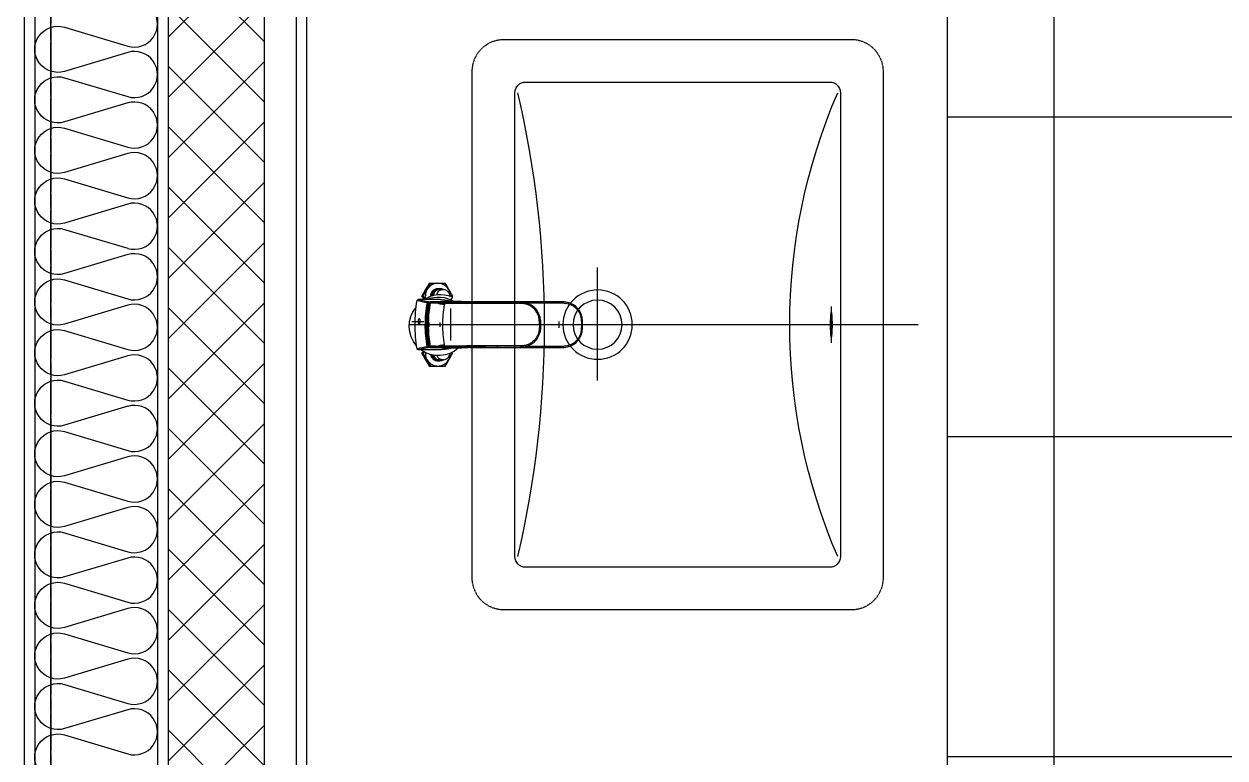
# Model space of a CAD drawing. Header units: millimetres. Extents: x 18456 to 179493, y -203649 to 469211.
# Drawn here: x 124104 to 125230, y 201149 to 201837 of the extents above; entities that cross this region are included whole.
import ezdxf

# ---------------------------------------------------------------- set-up
doc = ezdxf.new("R2010")
doc.units = ezdxf.units.MM
for name, pattern in [('X-평면도(기본형)$0$CEN', [52.5, 50, -1, 0.5, -1]), ('X-평면도(기본형)$0$HID2', [7.5, 6, -1.5]), ('X-평면도(기본형)$0$HIDDENX2', [0.75, 0.5, -0.25])]:
    doc.linetypes.add(name, pattern=pattern)
for name, color, linetype, true_color in [('X-평면도(기본형)$0$40HAT', 9, 'Continuous', 0x808080), ('X-평면도(기본형)$0$CEN', 1, 'X-평면도(기본형)$0$CEN', 0xff0000), ('X-평면도(기본형)$0$FIN', 9, 'Continuous', 0x808080), ('X-평면도(기본형)$0$FUR', 6, 'Continuous', 0xff00ff), ('X-평면도(기본형)$0$INS', 9, 'Continuous', 0x808080), ('X-평면도(기본형)$0$INSUL', 9, 'Continuous', 0x808080), ('X-평면도(기본형)$0$TIL', 5, 'Continuous', 0x0000ff), ('X-평면도(기본형)$0$UIS', 7, 'X-평면도(기본형)$0$HID2', 0x000000), ('X-평면도(기본형)$0$W1', 2, 'Continuous', 0xffff00), ('X-평면도(기본형)$0$W2', 3, 'Continuous', 0x00ff00)]:
    doc.layers.add(name, color=color, linetype=linetype, true_color=true_color)

# ---------------------------------------------------------------- blocks, each defined once
blk = doc.blocks.new('U139 (X-평면도(기본형)$0$ins-l)')
at = {"layer": 'X-평면도(기본형)$0$INSUL', "color": 8, "true_color": 0x808080}
for p, q in [((5148.1, 24.24), (5132.64, 75.76)), ((5168.71, 75.76), (5153.25, 24.24)), ((5189.32, 24.24), (5173.86, 75.76)), ((5209.93, 75.76), (5194.47, 24.24)), ((5230.54, 24.24), (5215.08, 75.76)), ((5251.15, 75.76), (5235.69, 24.24)), ((5271.76, 24.24), (5256.3, 75.76)), ((5292.37, 75.76), (5276.91, 24.24)), ((5312.98, 24.24), (5297.52, 75.76)), ((5333.59, 75.76), (5318.13, 24.24)), ((5354.2, 24.24), (5338.74, 75.76)), ((5374.81, 75.76), (5359.35, 24.24)), ((5395.42, 24.24), (5379.96, 75.76)), ((5416.03, 75.76), (5400.57, 24.24)), ((5436.64, 24.24), (5421.18, 75.76)), ((5457.25, 75.76), (5441.79, 24.24)), ((5477.86, 24.24), (5462.4, 75.76)), ((5498.47, 75.76), (5483.01, 24.24)), ((5519.08, 24.24), (5503.62, 75.76)), ((5539.69, 75.76), (5524.23, 24.24)), ((5560.3, 24.24), (5544.84, 75.76)), ((5580.91, 75.76), (5565.45, 24.24)), ((5601.52, 24.24), (5586.06, 75.76)), ((5622.13, 75.76), (5606.67, 24.24)), ((5642.73, 24.24), (5627.28, 75.76)), ((5663.34, 75.76), (5647.89, 24.24)), ((5683.95, 24.24), (5668.5, 75.76)), ((5704.56, 75.76), (5689.11, 24.24)), ((5725.17, 24.24), (5709.72, 75.76))]:
    blk.add_line(p, q, dxfattribs=at)
at = {"layer": 'X-평면도(기본형)$0$INSUL', "color": 8, "true_color": 0x808080, "extrusion": (0, 0, -1)}
for centre in [(-5150.68, 81.17), (-5191.89, 81.17), (-5233.11, 81.17), (-5274.33, 81.17), (-5315.55, 81.17), (-5356.77, 81.17), (-5397.99, 81.17), (-5439.21, 81.17), (-5480.43, 81.17), (-5521.65, 81.17), (-5562.87, 81.17), (-5604.09, 81.17), (-5645.31, 81.17), (-5686.53, 81.17), (-5727.75, 81.17)]:
    blk.add_arc(centre, 18.83, 343.30076, 196.69924, dxfattribs=at)
at = {"layer": 'X-평면도(기본형)$0$INSUL', "color": 8, "true_color": 0x808080}
for centre in [(5130.07, 18.83), (5171.29, 18.83), (5212.5, 18.83), (5253.72, 18.83), (5294.94, 18.83), (5336.16, 18.83), (5377.38, 18.83), (5418.6, 18.83), (5459.82, 18.83), (5501.04, 18.83), (5542.26, 18.83), (5583.48, 18.83), (5624.7, 18.83), (5665.92, 18.83), (5707.14, 18.83)]:
    blk.add_arc(centre, 18.83, 163.30076, 16.69924, dxfattribs=at)
blk = doc.blocks.new('X-평면도(기본형)$0$A$C7D8E4760')
at = {"layer": 'X-평면도(기본형)$0$FUR', "color": 8, "linetype": 'X-평면도(기본형)$0$HIDDENX2', "true_color": 0x808080}
for p, q in [((355, 267.5), (30, 267.5)), ((0, 237.5), (0, -237.5)), ((385, -237.5), (385, 237.5)), ((30, -267.5), (355, -267.5))]:
    blk.add_line(p, q, dxfattribs=at)
at = {"layer": 'X-평면도(기본형)$0$FUR'}
for p, q in [((335, 227.5), (50, 227.5)), ((40, 217.5), (40, -217.5)), ((345, -217.5), (345, 217.5)), ((50, -227.5), (335, -227.5))]:
    blk.add_line(p, q, dxfattribs=at)
at = {"layer": 'X-평면도(기본형)$0$FUR', "color": 1, "true_color": 0xff0000}
for p, q in [((267.5, -52.3), (267.5, 53.5)), ((405.2, 15), (405.2, -15)), ((416.6, 0), (-33, 0)), ((443.5, 0), (276.6, 0)), ((303.5, -3), (303.5, 3)), ((415, -2), (415, 2)), ((441.5, 3), (430.3, 3))]:
    blk.add_line(p, q, dxfattribs=at)
at = {"layer": 'X-평면도(기본형)$0$FUR', "color": 8, "true_color": 0x808080}
for p, q in [((425.2, 39), (410.4, 39)), ((417, 34), (416.9, 34)), ((404, 24.8), (405.3, 23.4)), ((407.7, 22.4), (408.1, 22.5)), ((408.1, 22.5), (408.8, 22.7)), ((415.4, 33), (412.3, 33)), ((415, 23.5), (435.7, 23.5)), ((419.3, 32.9), (419.5, 32.9)), ((420.1, 32.4), (419.5, 32.9)), ((422.5, 29.9), (420.8, 31.7)), ((422, 29.9), (422.5, 29.9)), ((422.3, 29.1), (422.9, 29.1)), ((422.9, 27), (422.9, 29.1)), ((435.7, 23.5), (426.1, 21.5)), ((432.1, 27), (431.1, 27)), ((48.5, 16.9), (48.5, -16.9)), ((314, 21.5), (314, 20.5)), ((335.2, 20.5), (314, 20.5)), ((339, 20.9), (361.2, 21)), ((339, 19.9), (361.3, 19.9)), ((361.3, 19.9), (390.3, 19.9)), ((381.5, 21.5), (381.5, 20.9)), ((387.1, 21.5), (388.7, 21.5)), ((389.4, 21.5), (389.4, 20.9)), ((426.1, 21.5), (389.4, 21.5)), ((410.6, 21), (390.2, 20.9)), ((410.6, 20), (390.3, 19.9)), ((405.1, 21.4), (403.8, 21.2)), ((404.7, 21.8), (404.9, 21.8)), ((404.9, 21.8), (405.3, 21.9)), ((405, 21.8), (405.2, 21.8)), ((405.1, 21.4), (405.1, 21.4)), ((405.1, 21.4), (405.1, 21.4)), ((405.3, 21.9), (405.6, 22)), ((405.6, 22), (405.9, 22)), ((405.9, 22), (406.2, 22.1)), ((406.2, 22.1), (406.6, 22.2)), ((406.6, 22.2), (406.9, 22.3)), ((406.8, 21.4), (406.8, 21.4)), ((406.9, 22.3), (407.3, 22.4)), ((407.3, 22.4), (407.7, 22.4)), ((410.5, 21), (410.6, 21)), ((410.6, 20), (410.9, 18.6)), ((410.6, 20), (411.1, 20)), ((425.5, 20.5), (425.5, 20.4)), ((426.1, 20.5), (425.5, 20.5)), ((426.1, 20.5), (426.1, 21.5)), ((427.1, 20.7), (426.1, 20.5)), ((281.6, 0), (282.6, 0)), ((320.8, 0), (321.9, 0)), ((321.3, 6.2), (321.7, 7.8)), ((321.7, 7.8), (321.7, 7.8)), ((321.7, -7.8), (321.7, -7.8)), ((321.8, -8.3), (321.7, -7.8)), ((314, -21.5), (314, -20.5)), ((314, -20.5), (335.2, -20.5)), ((339, -19.9), (361.3, -19.9)), ((361.2, -21), (339, -20.9)), ((361.3, -19.9), (390.3, -19.9)), ((381.5, -21.5), (381.5, -20.9)), ((387, -21.5), (388.7, -21.5)), ((390.8, -21.5), (388.7, -21.5)), ((389.4, -21.5), (389.4, -20.9)), ((389.4, -21.5), (426.1, -21.5)), ((410.5, -21), (390.2, -20.9)), ((410.6, -20), (390.3, -19.9)), ((401.8, -21.1), (401.7, -21.1)), ((401.9, -21.1), (401.8, -21.1)), ((401.9, -21.1), (401.9, -21.1)), ((401.9, -21.1), (401.9, -21.1)), ((405.1, -21.4), (403.8, -21.2)), ((405.1, -21.4), (405.1, -21.4)), ((405.4, -21.9), (405.1, -21.9)), ((405.7, -22), (405.4, -21.9)), ((406.1, -22.1), (405.7, -22)), ((406.4, -22.1), (406.1, -22.1)), ((424.5, -21.3), (406.4, -21.4)), ((406.8, -22.2), (406.4, -22.1)), ((424.5, -21.3), (406.8, -21.4)), ((406.8, -21.4), (406.8, -21.4)), ((407.1, -22.3), (406.8, -22.2)), ((407.5, -22.4), (407.1, -22.3)), ((407.9, -22.5), (407.5, -22.4)), ((408.3, -22.6), (407.9, -22.5)), ((410.6, -21), (410.5, -21)), ((410.6, -21), (410.5, -21)), ((410.6, -20), (410.9, -18.6)), ((410.6, -20), (411.1, -20)), ((425.5, -20.5), (425.5, -20.4)), ((425.5, -20.5), (426.1, -20.5)), ((426.1, -21.5), (426.1, -20.5)), ((426.1, -20.5), (427.1, -20.7)), ((426.1, -21.5), (435.7, -23.5)), ((409, -22.7), (408.3, -22.6)), ((409.7, -22.9), (409, -22.7)), ((415.5, -33), (412.4, -33)), ((415, -23.5), (435.7, -23.5)), ((419.3, -32.9), (419.5, -32.9)), ((419.5, -32.9), (420.1, -32.4)), ((420.8, -31.7), (422.5, -29.9)), ((422, -29.9), (422.5, -29.9)), ((422.3, -29.1), (422.9, -29.1)), ((422.9, -29.1), (422.9, -28.3)), ((432.1, -27), (431.1, -27)), ((425.2, -39), (410.4, -39)), ((417, -34), (416.9, -34))]:
    blk.add_line(p, q, dxfattribs=at)
for points in [[(408.8, 22.7), (409.5, 22.8), (409.7, 22.9)], [(281.6, 0), (281.7, 3.4), (282.1, 6.8), (282.9, 9.9), (284.3, 12.5), (285.9, 14.8), (287.9, 16.9), (290.1, 18.6), (292.7, 19.9), (295.7, 20.8), (298.9, 21.3), (302.3, 21.4), (306, 21.4), (310, 21.4), (314, 21.5)], [(314, 21.5), (338.6, 21.5), (361.2, 21.5), (381.5, 21.5)], [(321.7, 7.8), (321.8, 8.3), (323.2, 11.4), (324.9, 14.1), (327.1, 16.4), (329.8, 18.4), (332.8, 19.8), (336, 20.7), (339, 20.9)], [(361.2, 21), (371.7, 20.9), (381.5, 20.9), (390.2, 20.9)], [(381.5, 21.5), (384.3, 21.5), (387.1, 21.5)], [(388.7, 21.5), (390.8, 21.5), (392.8, 21.5), (394.6, 21.6), (396.4, 21.6), (398, 21.6), (399.4, 21.6), (400.7, 21.7), (401.8, 21.7), (402.8, 21.7), (403.6, 21.7), (404.3, 21.8), (404.8, 21.8), (405.1, 21.8), (405.2, 21.8)], [(402.9, 21.3), (403.6, 21.4), (404.5, 21.4), (405.1, 21.4)], [(405.1, 21.4), (405.6, 21.4), (406.3, 21.4), (424.5, 21.3)], [(425.5, 20.4), (426.4, 13.7), (427, 6.7), (427.2, 0)], [(314, -21.5), (310, -21.4), (306, -21.4), (302.3, -21.4), (298.9, -21.3), (295.7, -20.8), (292.7, -19.9), (290.1, -18.6), (287.9, -16.9), (285.9, -14.8), (284.3, -12.5), (282.9, -9.9), (282.1, -6.7), (281.7, -3.4), (281.6, 0)], [(320.8, 0), (321, 3.1), (321.3, 6.2)], [(321.7, -7.8), (321.3, -6.2), (321, -3.1), (320.8, 0)], [(427.2, 0), (427, -6.7), (426.4, -13.7), (425.5, -20.4)], [(339, -20.9), (336, -20.7), (332.8, -19.8), (329.8, -18.4), (327.1, -16.4), (324.9, -14.1), (323.2, -11.4), (321.8, -8.3)], [(381.5, -21.5), (361.2, -21.5), (338.5, -21.5), (314, -21.5)], [(390.2, -20.9), (381.5, -20.9), (371.7, -20.9), (361.2, -21)], [(387, -21.5), (384.1, -21.5), (381.5, -21.5)], [(405.2, -21.8), (405.2, -21.8), (405.1, -21.8), (404.8, -21.8), (404.3, -21.8), (403.6, -21.7), (402.8, -21.7), (401.8, -21.7), (400.7, -21.7), (399.4, -21.6), (398, -21.6), (396.4, -21.6), (394.6, -21.6), (392.8, -21.5), (390.8, -21.5)], [(401.7, -21.1), (401.5, -21.1), (401.4, -21.1)], [(405.1, -21.4), (404.5, -21.4), (403.6, -21.4), (402.9, -21.3)], [(405.1, -21.9), (404.8, -21.8), (404.7, -21.8)], [(406.4, -21.4), (405.7, -21.4), (405.1, -21.4)]]:
    blk.add_lwpolyline(points, dxfattribs=at)
for radius in [32.5, 23]:
    blk.add_circle((267.5, 0), radius, dxfattribs=at)
at = {"layer": 'X-평면도(기본형)$0$FUR', "color": 8, "linetype": 'X-평면도(기본형)$0$HIDDENX2', "true_color": 0x808080}
for centre, start, end in [((30, 237.5), 90, 180), ((355, 237.5), 0, 90), ((30, -237.5), 180, 270), ((355, -237.5), 270, 0)]:
    blk.add_arc(centre, 30, start, end, dxfattribs=at)
at = {"layer": 'X-평면도(기본형)$0$FUR'}
for centre, start, end in [((50, 217.5), 90, 180), ((335, 217.5), 0, 90), ((50, -217.5), 180, 270), ((335, -217.5), 270, 0)]:
    blk.add_arc(centre, 10, start, end, dxfattribs=at)
at = {"layer": 'X-평면도(기본형)$0$FUR', "color": 8, "true_color": 0x808080}
for centre, radius, start, end in [((-460.6, 0), 548.1, 336.6213, 23.3787), ((1276.1, 0), 958.6, 166.8861, 193.1139), ((415.4, 27), 6.95, 90.0075, 117.2327), ((416.9, 27), 7, 92.5044, 95.2179), ((416.9, 27.1), 6.95, 90.0018, 92.5046), ((416.9, 27.1), 6.88, 89.3992, 89.9999), ((416.6, -1.6), 27.5, 66.0792, 122.0031), ((743.2, 212.4), 387, 208.6279, 208.7751), ((404.7, 25.5), 1, 111.3049, 225), ((414.5, 0.5), 27.8, 55.9539, 111.3049), ((417.2, 27), 11.8, 180.0004, 181.1947), ((415, -0.1), 23.6, 90.0194, 102.932), ((415.4, 27.1), 6.95, 120.1012, 121.9091), ((415.4, 27.1), 6.95, 117.2271, 120.0994), ((416.7, 27), 6.55, 70.0095, 71.9191), ((416.6, 27), 6.59, 26.0884, 63.6931), ((416.5, 27), 6.67, 358.7519, 18.6001), ((417.1, 27), 11.9, 347.1239, 359.9794), ((753.1, -167.6), 376.2, 148.862, 149.3981), ((127.6, 193.2), 346.9, 330.7204, 331.3805), ((299.4, 0), 139.1, 0.0022, 9.3775), ((389.5, -580.6), 602.1, 90.0127, 90.2311), ((405.2, 0), 21.5, 100.2023, 100.9786), ((405.2, 0), 21.5, 98.6679, 100.2023), ((403.6, 1.9), 19.2, 95.0605, 96.7877), ((405.2, 0), 21.4, 95.9726, 98.6684), ((403.6, 2), 19.2, 92.7194, 95.0607), ((403.6, 2.1), 19.1, 89.3885, 92.72), ((400.9, 63.9), 42.9, 272.4998, 272.6741), ((405.1, 0.6), 20.9, 94.3018, 95.9736), ((405.1, 0.8), 20.7, 93.9328, 94.2996), ((405.1, 1), 20.4, 91.7461, 93.9365), ((399.1, 181.9), 160.3, 271.686, 272.1396), ((405.1, 1.3), 20.2, 91.448, 91.7421), ((405.1, 1.5), 20, 89.7974, 91.4503), ((403.2, -400.6), 422, 89.5131, 89.7435), ((270.2, 777.1), 771.5, 280.5065, 281.1294), ((309.7, -0.1), 102.9, 0.0771, 10.4674), ((401.7, 698.1), 678.2, 270.7881, 271.4663), ((308.5, -0.1), 117.4, 1.1411, 10.0151), ((424.5, 20.3), 1, 10.0488, 89.4711), ((297.1, -0.3), 130, 8.7986, 9.1958), ((424.5, 20.3), 0.984, 9.2023, 10.0677), ((297.7, -0.2), 129.5, 6.5939, 8.7998), ((312.1, 0), 115.8, 0.0033, 10.2075), ((298.3, -0.2), 128.8, 5.8379, 6.5926), ((299, -0.1), 128.1, 3.4583, 5.8394), ((312.1, 0), 116.8, 0.0032, 10.2076), ((416.6, -1.6), 27.5, 318.2093, 40.164), ((365.4, 0), 44.5, 175.5702, 179.9544), ((365.4, 0), 44.5, 180.0456, 184.4298), ((364.7, 0.1), 43.9, 174.4435, 175.6491), ((339.2, 2.8), 18.2, 164.0229, 167.177), ((309.7, 0.1), 102.9, 349.5326, 359.9229), ((312.2, 0), 115.8, 349.7919, 359.9973), ((299.8, 0), 127.3, 2.7159, 3.4566), ((300.5, 0), 126.6, 0.5117, 2.7172), ((301.2, 0), 125.9, 0.0001, 0.5101), ((301.2, 0), 125.9, 359.5384, 359.9999), ((364.7, -0.1), 43.9, 184.3509, 185.5565), ((339.2, -2.8), 18.2, 192.823, 195.9771), ((308.5, 0.1), 117.4, 349.9849, 358.8587), ((299.1, 0.1), 128.1, 354.1705, 356.6254), ((299.8, 0), 127.3, 356.6272, 357.3662), ((300.6, 0), 126.6, 357.3649, 359.5369), ((312.2, 0), 116.8, 349.7921, 359.9971), ((299.4, 0), 139.1, 350.6228, 359.9976), ((389.5, 587.3), 608.8, 269.7676, 269.9864), ((416.6, -1.6), 27.5, 226.8598, 307.1046), ((405.2, 0), 21.4, 259.021, 259.7979), ((403.6, -1.9), 19.2, 263.2123, 264.9263), ((405.2, 0), 21.5, 259.7979, 261.3213), ((403.6, -2), 19.2, 264.9261, 267.2806), ((405.2, 0), 21.4, 261.3209, 264.0277), ((400.9, -63.9), 42.9, 87.3259, 87.5002), ((403.6, -2.1), 19.1, 267.28, 270.6115), ((405.1, -0.6), 20.9, 264.0265, 265.6534), ((405.1, -0.8), 20.7, 265.6554, 266.1508), ((405.1, -1.1), 20.4, 266.1471, 268.3443), ((399.2, -178.5), 156.8, 87.8563, 88.2874), ((405.1, -1.5), 20, 268.3454, 270.24), ((401.2, -123.8), 102.2, 87.7079, 87.8227), ((403.3, 386.1), 407.5, 270.2524, 270.4911), ((270.2, -777.1), 771.5, 78.8706, 79.4935), ((401.7, -698.1), 678.2, 88.5337, 89.2119), ((424.5, -20.3), 1, 270.4905, 349.9512), ((297.2, 0.3), 130, 350.8042, 351.2466), ((424.5, -20.3), 0.984, 349.9322, 350.7977), ((297.7, 0.2), 129.5, 351.2454, 353.4592), ((298.3, 0.2), 128.8, 353.4605, 354.172), ((741, -211.2), 384.4, 151.2053, 151.3724), ((417.2, -27), 11.8, 178.4193, 179.9993), ((415, 0.1), 23.6, 257.068, 269.9806), ((415.4, -27), 6.95, 237.8955, 239.8987), ((415.4, -27), 6.95, 239.9009, 243.2639), ((415.4, -27), 6.95, 243.2588, 269.992), ((416.7, -27), 6.55, 288.0809, 290.0125), ((416.6, -27), 6.59, 296.3069, 333.9116), ((416.6, -27), 6.63, 341.3364, 348.9696), ((417.1, -27), 11.8, 0.0042, 4.2704), ((766.3, 175.5), 391.6, 210.8709, 211.1366), ((120.6, -197), 354.9, 28.6186, 29.0013), ((416.9, -27), 7, 264.7793, 267.4957), ((416.9, -27.1), 6.95, 267.4955, 269.9982), ((416.9, -27.1), 6.88, 270.0001, 270.6008)]:
    blk.add_arc(centre, radius, start, end, dxfattribs=at)
for points, knots in [([(403.5, 27), (404.6, 29), (406.9, 33), (409.2, 37), (410.4, 39)], [0, 0, 0, 0, 0.496642, 1, 1, 1, 1]), ([(405.5, 27), (405.5, 28.5), (406.1, 31.6), (408.7, 35.5), (412.6, 38.2), (417.2, 39.1), (421.8, 38.2), (425.7, 35.5), (428.3, 31.6), (428.9, 28.5), (428.9, 27)], [0, 0, 0, 0, 0.125222, 0.250312, 0.375221, 0.5, 0.624779, 0.749688, 0.874778, 1, 1, 1, 1]), ([(422.4, 27.1), (422.4, 28), (422, 29.8), (420.4, 32.1), (418.1, 33.6), (416.3, 34), (415.4, 34)], [0, 0, 0, 0, 0.25044, 0.500616, 0.750416, 1, 1, 1, 1]), ([(422.6, 27.1), (422.6, 28), (422.3, 29.8), (420.7, 32.1), (418.4, 33.6), (416.5, 34), (415.6, 34)], [0, 0, 0, 0, 0.250006, 0.500008, 0.749993, 1, 1, 1, 1]), ([(422.6, 27.1), (422.6, 28), (422.2, 29.8), (420.7, 32.1), (418.4, 33.6), (416.5, 34), (415.6, 34)], [0, 0, 0, 0, 0.25044, 0.500619, 0.750419, 1, 1, 1, 1]), ([(423.9, 26.6), (424, 27.5), (423.7, 29.4), (422.2, 31.9), (419.8, 33.6), (417.9, 34), (417, 34)], [0, 0, 0, 0, 0.250304, 0.500439, 0.750305, 1, 1, 1, 1]), ([(423.9, 26.6), (424, 27.5), (423.7, 29.5), (422.2, 31.9), (419.8, 33.6), (417.9, 34), (417, 34)], [0, 0, 0, 0, 0.250437, 0.500634, 0.750438, 1, 1, 1, 1]), ([(423.9, 26.6), (423.9, 27.5), (423.6, 29.5), (422.1, 31.9), (419.8, 33.6), (417.9, 34), (417, 34)], [0, 0, 0, 0, 0.25043, 0.500622, 0.750425, 1, 1, 1, 1]), ([(424.2, 39), (425.3, 37), (427.6, 33), (429.9, 29), (431.1, 27)], [0, 0, 0, 0, 0.496633, 1, 1, 1, 1]), ([(425.2, 39), (426.4, 37), (428.8, 33), (431, 29), (432.1, 27)], [0, 0, 0, 0, 0.503358, 1, 1, 1, 1]), ([(405.2, 21.8), (405.5, 21.8), (406.1, 21.8), (406.8, 21.8), (407.3, 21.9), (407.6, 22), (407.8, 22), (408.2, 22.1), (408.6, 22.2), (409.1, 22.3), (409.8, 22.4), (411.1, 22.7), (412.8, 23.1), (414.3, 23.4), (415, 23.5)], [0, 0, 0, 0, 0.097842, 0.169719, 0.213721, 0.239218, 0.264494, 0.290062, 0.341913, 0.394744, 0.44838, 0.557447, 0.779567, 1, 1, 1, 1]), ([(412.3, 33), (411.8, 33), (410.9, 32.9), (409.5, 32.4), (408.3, 31.6), (407.4, 30.6), (406.8, 29.6), (406.2, 28.3), (406, 27.4), (405.9, 26.9)], [0, 0, 0, 0, 0.151621, 0.302303, 0.450306, 0.591524, 0.717901, 0.823649, 1, 1, 1, 1]), ([(418.2, 28), (418.1, 28.7), (417.6, 30), (416.3, 31.7), (414.4, 32.8), (413, 33), (412.3, 33)], [0, 0, 0, 0, 0.25044, 0.50058, 0.750384, 1, 1, 1, 1]), ([(415.4, 33), (416.1, 33), (417.6, 32.7), (419.6, 31.5), (420.9, 29.6), (421.3, 28.1), (421.4, 27.4)], [0, 0, 0, 0, 0.249592, 0.499396, 0.749564, 1, 1, 1, 1]), ([(423.3, 26.8), (423.3, 27.5), (423.1, 28.9), (422.3, 30.8), (420.8, 32.3), (419.6, 33), (419, 33.2)], [0, 0, 0, 0, 0.250332, 0.500506, 0.750412, 1, 1, 1, 1]), ([(436.6, 22.7), (436.6, 22.9), (436.4, 23.3), (435.9, 23.5), (435.7, 23.5)], [0, 0, 0, 0, 0.499932, 1, 1, 1, 1]), ([(314, 20.5), (313.1, 20.5), (311.2, 20.5), (308.5, 20.4), (306.2, 20.4), (304.3, 20.4), (302.9, 20.4), (301.5, 20.4), (300.2, 20.4), (298.8, 20.3), (296.9, 20.1), (294.7, 19.6), (292.1, 18.6), (289.7, 17.2), (287.6, 15.3), (286.1, 13.6), (285.1, 12), (284.6, 11), (284.1, 10.2), (283.9, 9.7), (283.7, 9.2), (283.6, 8.8), (283.4, 8.3), (283.2, 7.6), (283.1, 6.7), (282.9, 5.5), (282.8, 4.1), (282.7, 2.3), (282.6, 0.9), (282.6, 0)], [0, 0, 0, 0, 0.062522, 0.125045, 0.187567, 0.218828, 0.25009, 0.281351, 0.312612, 0.343869, 0.375126, 0.437597, 0.500054, 0.562503, 0.624955, 0.687417, 0.718673, 0.749929, 0.76556, 0.78119, 0.789004, 0.796819, 0.812447, 0.828076, 0.843706, 0.874963, 0.906222, 0.937483, 1, 1, 1, 1]), ([(321.9, 0), (321.9, 0.6), (322, 1.8), (322.1, 3.7), (322.3, 5.5), (322.7, 7.3), (323.2, 9.1), (324.3, 11.3), (326, 13.9), (328.7, 16.5), (331.8, 18.4), (335.3, 19.6), (337.8, 19.9), (339, 19.9)], [0, 0, 0, 0, 0.062684, 0.125371, 0.188047, 0.250697, 0.313335, 0.375956, 0.500946, 0.625833, 0.75062, 0.875332, 1, 1, 1, 1]), ([(339, 20.9), (339, 20.9), (339, 20.9), (339, 20.8), (339, 20.7), (339, 20.6), (339, 20.5), (339, 20.2), (339, 20), (339, 19.9)], [0, 0, 0, 0, 0.022395, 0.076869, 0.163291, 0.279689, 0.423851, 0.593496, 1, 1, 1, 1]), ([(361.2, 21), (361.2, 21), (361.2, 20.9), (361.2, 20.9), (361.2, 20.8), (361.2, 20.7), (361.2, 20.5), (361.2, 20.2), (361.3, 20), (361.3, 19.9)], [0, 0, 0, 0, 0.022153, 0.076494, 0.162905, 0.279378, 0.423657, 0.593422, 1, 1, 1, 1]), ([(389.4, 21.5), (392.1, 21.5), (396.9, 21.6), (401.7, 21.7), (403.8, 21.7)], [0, 0, 0, 0, 0.567732, 1, 1, 1, 1]), ([(401.4, 21.1), (399.8, 21), (396, 21), (392.3, 20.9), (390.2, 20.9)], [0, 0, 0, 0, 0.432646, 1, 1, 1, 1]), ([(390.3, 19.9), (390.3, 20.1), (390.3, 20.2), (390.3, 20.5), (390.3, 20.6), (390.3, 20.8), (390.2, 20.8), (390.2, 20.9), (390.2, 20.9), (390.2, 20.9)], [0, 0, 0, 0, 0.377559, 0.549172, 0.699335, 0.822996, 0.915525, 0.97428, 1, 1, 1, 1]), ([(402.7, 21.1), (402.6, 21.1), (402.2, 21.1), (401.7, 21.1), (401.4, 21.1)], [0, 0, 0, 0, 0.21551, 1, 1, 1, 1]), ([(403.8, 21.2), (403.8, 21.2), (403.7, 21.2), (403.4, 21.1), (403.1, 21.1), (402.9, 21.1)], [0, 0, 0, 0, 0.140835, 0.352847, 1, 1, 1, 1]), ([(410.5, 21), (410.5, 21), (410.5, 20.9), (410.6, 20.9), (410.6, 20.8), (410.6, 20.7), (410.6, 20.5), (410.6, 20.3), (410.6, 20.1), (410.6, 20)], [0, 0, 0, 0, 0.025583, 0.084227, 0.176703, 0.300367, 0.450581, 0.622275, 1, 1, 1, 1]), ([(411.1, 20), (411.1, 20.1), (411.2, 20.3), (411.3, 20.6), (411.4, 20.8), (411.5, 20.9), (411.5, 21), (411.5, 21)], [0, 0, 0, 0, 0.361618, 0.670768, 0.792143, 0.886792, 1, 1, 1, 1]), ([(423.2, 21.2), (423, 21.1), (422.5, 21.1), (421.6, 21.1), (420.4, 21.1), (418.4, 21), (415.4, 21), (412.9, 21), (411.5, 21)], [0, 0, 0, 0, 0.052312, 0.130388, 0.232393, 0.355722, 0.65457, 1, 1, 1, 1]), ([(419.1, 20.1), (419.7, 20.1), (420.8, 20.2), (422.2, 20.2), (423.3, 20.3), (423.9, 20.3), (424.1, 20.3)], [0, 0, 0, 0, 0.348464, 0.636633, 0.855886, 1, 1, 1, 1]), ([(424.5, 21.3), (424.4, 21.3), (424, 21.2), (423.5, 21.2), (423.2, 21.2)], [0, 0, 0, 0, 0.229025, 1, 1, 1, 1]), ([(424.1, 20.3), (424.1, 20.4), (424, 20.7), (423.8, 20.9), (423.5, 21.1), (423.3, 21.2), (423.2, 21.2)], [0, 0, 0, 0, 0.244676, 0.503554, 0.760293, 1, 1, 1, 1]), ([(424.1, 20.3), (424.3, 20.3), (424.7, 20.4), (425.2, 20.4), (425.5, 20.5)], [0, 0, 0, 0, 0.270564, 1, 1, 1, 1]), ([(424.5, 21.3), (424.7, 21.3), (425.2, 21.1), (425.4, 20.7), (425.5, 20.5)], [0, 0, 0, 0, 0.497603, 1, 1, 1, 1]), ([(426.1, 21.5), (426.4, 21.5), (426.8, 21.4), (427.1, 20.9), (427.1, 20.7)], [0, 0, 0, 0, 0.499382, 1, 1, 1, 1]), ([(282.6, 0), (282.6, -0.9), (282.7, -2.3), (282.8, -4.1), (282.9, -5.5), (283.1, -6.7), (283.2, -7.6), (283.4, -8.3), (283.6, -8.8), (283.7, -9.2), (283.9, -9.7), (284.1, -10.2), (284.6, -11), (285.1, -12), (286.1, -13.6), (287.6, -15.3), (289.7, -17.2), (292.1, -18.6), (294.7, -19.6), (296.9, -20.1), (298.8, -20.3), (300.2, -20.4), (301.5, -20.4), (302.9, -20.4), (304.3, -20.4), (306.2, -20.4), (308.5, -20.4), (311.2, -20.5), (313.1, -20.5), (314, -20.5)], [0, 0, 0, 0, 0.062517, 0.093778, 0.125037, 0.156294, 0.171924, 0.187553, 0.203181, 0.210996, 0.21881, 0.23444, 0.25007, 0.281327, 0.312583, 0.375046, 0.437497, 0.499947, 0.562403, 0.624874, 0.656131, 0.687388, 0.718649, 0.74991, 0.781172, 0.812433, 0.874955, 0.937478, 1, 1, 1, 1]), ([(321.1, 4.3), (321.1, 4.7), (321.2, 5.6), (321.4, 6.4), (321.5, 6.9)], [0, 0, 0, 0, 0.500052, 1, 1, 1, 1]), ([(321.9, 0), (321.9, -0.6), (322, -1.8), (322.1, -3.7), (322.3, -5.5), (322.7, -7.3), (323.2, -9.1), (324.3, -11.3), (326, -13.9), (328.7, -16.5), (331.8, -18.4), (335.3, -19.6), (337.8, -19.9), (339, -19.9)], [0, 0, 0, 0, 0.062684, 0.125371, 0.188047, 0.250697, 0.313335, 0.375956, 0.500946, 0.625833, 0.75062, 0.875332, 1, 1, 1, 1]), ([(425.9, 2.3), (425.8, 2.1), (425.7, 1.8), (425.6, 1.1), (425.5, 0.4), (425.5, 0)], [0, 0, 0, 0, 0.177186, 0.414235, 1, 1, 1, 1]), ([(425.5, 0), (425.5, -0.4), (425.6, -1.1), (425.7, -1.8), (425.8, -2.1), (425.9, -2.3)], [0, 0, 0, 0, 0.586122, 0.823108, 1, 1, 1, 1]), ([(426.1, 2.5), (426.1, 2.5), (426, 2.5), (425.9, 2.4), (425.9, 2.3), (425.9, 2.3)], [0, 0, 0, 0, 0.383119, 0.65765, 1, 1, 1, 1]), ([(426.7, 0), (426.7, 0.3), (426.6, 0.8), (426.6, 1.4), (426.5, 1.8), (426.4, 2.1), (426.3, 2.3), (426.3, 2.4), (426.2, 2.5), (426.1, 2.5)], [0, 0, 0, 0, 0.366463, 0.53194, 0.677455, 0.798321, 0.891548, 0.956745, 1, 1, 1, 1]), ([(426.1, -2.5), (426.2, -2.5), (426.3, -2.4), (426.3, -2.3), (426.4, -2.1), (426.5, -1.8), (426.6, -1.4), (426.6, -0.8), (426.7, -0.3), (426.7, 0)], [0, 0, 0, 0, 0.043255, 0.108449, 0.20167, 0.322527, 0.468033, 0.633513, 1, 1, 1, 1]), ([(433.8, 3), (433.8, 3.4), (433.8, 3.9), (433.9, 4.6), (434, 5), (434.2, 5.4), (434.4, 5.7), (434.7, 5.7)], [0, 0, 0, 0, 0.353014, 0.54716, 0.681094, 0.781121, 1, 1, 1, 1]), ([(434.7, 0.2), (434.5, 0.2), (434.3, 0.6), (434.1, 1), (434, 1.4), (433.8, 2.1), (433.8, 2.6), (433.8, 3)], [0, 0, 0, 0, 0.213806, 0.311887, 0.444233, 0.639299, 1, 1, 1, 1]), ([(434.7, 5.7), (434.9, 5.7), (435.1, 5.4), (435.3, 5), (435.5, 4.6), (435.6, 3.9), (435.6, 3.4), (435.7, 3)], [0, 0, 0, 0, 0.213539, 0.31196, 0.445108, 0.641692, 1, 1, 1, 1]), ([(435.7, 3), (435.7, 2.6), (435.6, 2.1), (435.5, 1.4), (435.4, 1), (435.2, 0.6), (435, 0.2), (434.7, 0.2)], [0, 0, 0, 0, 0.351369, 0.546909, 0.681527, 0.781788, 1, 1, 1, 1]), ([(321.1, -4.3), (321.1, -4.7), (321.2, -5.6), (321.4, -6.4), (321.5, -6.9)], [0, 0, 0, 0, 0.500052, 1, 1, 1, 1]), ([(425.9, -2.3), (425.9, -2.3), (425.9, -2.4), (426, -2.5), (426.1, -2.5), (426.1, -2.5)], [0, 0, 0, 0, 0.341985, 0.616357, 1, 1, 1, 1]), ([(339, -20.9), (339, -20.9), (339, -20.9), (339, -20.8), (339, -20.7), (339, -20.6), (339, -20.5), (339, -20.2), (339, -20), (339, -19.9)], [0, 0, 0, 0, 0.022395, 0.076869, 0.163291, 0.279689, 0.423851, 0.593496, 1, 1, 1, 1]), ([(361.2, -21), (361.2, -21), (361.2, -20.9), (361.2, -20.9), (361.2, -20.8), (361.2, -20.7), (361.2, -20.5), (361.2, -20.2), (361.3, -20), (361.3, -19.9)], [0, 0, 0, 0, 0.022153, 0.076494, 0.162905, 0.279378, 0.423657, 0.593422, 1, 1, 1, 1]), ([(389.4, -21.5), (392.1, -21.5), (397, -21.6), (401.8, -21.7), (403.9, -21.7)], [0, 0, 0, 0, 0.568815, 1, 1, 1, 1]), ([(390.3, -19.9), (390.3, -20.1), (390.3, -20.2), (390.3, -20.5), (390.3, -20.6), (390.3, -20.8), (390.2, -20.8), (390.2, -20.9), (390.2, -20.9), (390.2, -20.9)], [0, 0, 0, 0, 0.377559, 0.549172, 0.699335, 0.822996, 0.915525, 0.97428, 1, 1, 1, 1]), ([(401.4, -21.1), (399.8, -21), (396, -21), (392.3, -20.9), (390.2, -20.9)], [0, 0, 0, 0, 0.432646, 1, 1, 1, 1]), ([(402.7, -21.1), (402.6, -21.1), (402.2, -21.1), (401.7, -21.1), (401.4, -21.1)], [0, 0, 0, 0, 0.21551, 1, 1, 1, 1]), ([(403.8, -21.2), (403.8, -21.2), (403.7, -21.2), (403.4, -21.1), (403.1, -21.1), (402.9, -21.1)], [0, 0, 0, 0, 0.140835, 0.352847, 1, 1, 1, 1]), ([(405.2, -21.8), (405.6, -21.8), (406.1, -21.8), (406.8, -21.8), (407.3, -21.9), (407.6, -22), (407.8, -22), (408.2, -22.1), (408.6, -22.2), (409.1, -22.3), (409.8, -22.4), (411.1, -22.7), (412.8, -23.1), (414.3, -23.4), (415, -23.5)], [0, 0, 0, 0, 0.097229, 0.168427, 0.211625, 0.237042, 0.262409, 0.288053, 0.340061, 0.39305, 0.446842, 0.556221, 0.77896, 1, 1, 1, 1]), ([(410.5, -20.9), (410.6, -20.9), (410.6, -20.7), (410.6, -20.4), (410.6, -20.2), (410.6, -20)], [0, 0, 0, 0, 0.150781, 0.383519, 1, 1, 1, 1]), ([(410.5, -21), (410.5, -21), (410.5, -20.9), (410.5, -20.9), (410.5, -20.9)], [0, 0, 0, 0, 0.321151, 1, 1, 1, 1]), ([(411.1, -20), (411.1, -20.1), (411.2, -20.3), (411.3, -20.6), (411.4, -20.8), (411.5, -20.9), (411.5, -21), (411.5, -21)], [0, 0, 0, 0, 0.361618, 0.670768, 0.792143, 0.886792, 1, 1, 1, 1]), ([(423.2, -21.2), (423, -21.1), (422.5, -21.1), (421.6, -21.1), (420.4, -21.1), (418.4, -21), (415.4, -21), (412.9, -21), (411.5, -21)], [0, 0, 0, 0, 0.052312, 0.130388, 0.232393, 0.355722, 0.65457, 1, 1, 1, 1]), ([(419.1, -20.1), (419.7, -20.1), (420.8, -20.2), (422.2, -20.2), (423.3, -20.3), (423.9, -20.3), (424.1, -20.3)], [0, 0, 0, 0, 0.348464, 0.636633, 0.855886, 1, 1, 1, 1]), ([(424.1, -20.3), (424.1, -20.4), (424, -20.7), (423.8, -20.9), (423.5, -21.1), (423.3, -21.2), (423.2, -21.2)], [0, 0, 0, 0, 0.244676, 0.503554, 0.760293, 1, 1, 1, 1]), ([(424.5, -21.3), (424.4, -21.3), (424, -21.2), (423.5, -21.2), (423.2, -21.2)], [0, 0, 0, 0, 0.229025, 1, 1, 1, 1]), ([(424.1, -20.3), (424.3, -20.3), (424.7, -20.4), (425.2, -20.4), (425.5, -20.5)], [0, 0, 0, 0, 0.270564, 1, 1, 1, 1]), ([(425.5, -20.5), (425.4, -20.7), (425.2, -21.1), (424.7, -21.3), (424.5, -21.3)], [0, 0, 0, 0, 0.502397, 1, 1, 1, 1]), ([(427.1, -20.7), (427.1, -20.9), (426.8, -21.4), (426.4, -21.5), (426.1, -21.5)], [0, 0, 0, 0, 0.500618, 1, 1, 1, 1]), ([(410.4, -39), (409.2, -37), (406.9, -33), (404.6, -29), (403.5, -27)], [0, 0, 0, 0, 0.503358, 1, 1, 1, 1]), ([(428.9, -27), (428.9, -28.5), (428.3, -31.6), (425.7, -35.5), (421.8, -38.2), (417.2, -39.1), (412.6, -38.2), (408.7, -35.5), (406.1, -31.6), (405.5, -28.5), (405.5, -27)], [0, 0, 0, 0, 0.125222, 0.250312, 0.375221, 0.5, 0.624779, 0.749688, 0.874778, 1, 1, 1, 1]), ([(412.4, -33), (411.8, -33), (410.7, -32.8), (409.1, -32.2), (407.9, -31.2), (406.9, -30), (406.1, -28.5), (405.7, -27.3), (405.6, -26.7)], [0, 0, 0, 0, 0.174812, 0.343125, 0.496398, 0.627179, 0.82874, 1, 1, 1, 1]), ([(412.4, -33), (413, -33), (414.2, -32.8), (415.9, -32), (417.2, -30.7), (417.8, -29.6), (418, -29)], [0, 0, 0, 0, 0.249691, 0.499513, 0.749626, 1, 1, 1, 1]), ([(422.2, -28.5), (422.1, -29.3), (421.5, -30.7), (419.9, -32.6), (417.8, -33.7), (416.2, -34), (415.4, -34)], [0, 0, 0, 0, 0.250417, 0.500554, 0.750352, 1, 1, 1, 1]), ([(421.2, -28.6), (421, -29.3), (420.5, -30.4), (419.1, -31.9), (417.4, -32.8), (416.1, -33), (415.5, -33)], [0, 0, 0, 0, 0.250403, 0.500526, 0.750334, 1, 1, 1, 1]), ([(415.6, -34), (416.4, -34), (418, -33.7), (420.1, -32.5), (421.7, -30.7), (422.3, -29.2), (422.5, -28.5)], [0, 0, 0, 0, 0.250012, 0.49999, 0.749993, 1, 1, 1, 1]), ([(422.5, -28.5), (422.3, -29.2), (421.7, -30.7), (420.1, -32.5), (418, -33.7), (416.4, -34), (415.6, -34)], [0, 0, 0, 0, 0.250418, 0.500556, 0.750354, 1, 1, 1, 1]), ([(417, -34), (417.8, -34), (419.5, -33.7), (421.6, -32.4), (423.2, -30.4), (423.8, -28.8), (423.9, -28)], [0, 0, 0, 0, 0.249743, 0.499603, 0.749704, 1, 1, 1, 1]), ([(423.9, -28), (423.7, -28.9), (423.2, -30.5), (421.6, -32.4), (419.5, -33.7), (417.8, -34), (417, -34)], [0, 0, 0, 0, 0.250428, 0.500577, 0.750374, 1, 1, 1, 1]), ([(423.8, -28.1), (423.7, -28.9), (423.1, -30.5), (421.6, -32.4), (419.4, -33.7), (417.8, -34), (417, -34)], [0, 0, 0, 0, 0.25042, 0.500564, 0.750358, 1, 1, 1, 1]), ([(423.2, -28.2), (423.1, -28.8), (422.7, -29.9), (421.8, -31.3), (420.5, -32.5), (419.5, -33), (419, -33.2)], [0, 0, 0, 0, 0.250327, 0.500463, 0.750368, 1, 1, 1, 1]), ([(431.1, -27), (429.9, -29), (427.6, -33), (425.3, -37), (424.2, -39)], [0, 0, 0, 0, 0.503367, 1, 1, 1, 1]), ([(432.1, -27), (431, -29), (428.8, -33), (426.4, -37), (425.2, -39)], [0, 0, 0, 0, 0.496642, 1, 1, 1, 1]), ([(435.7, -23.5), (435.9, -23.5), (436.4, -23.3), (436.6, -22.9), (436.6, -22.7)], [0, 0, 0, 0, 0.500069, 1, 1, 1, 1])]:
    blk.add_open_spline(points, degree=3, knots=knots, dxfattribs=at)
for points in [[(436.6, 22.7), (433.5, 22), (430.3, 21.4), (427.1, 20.7)], [(411.5, 21), (411.2, 21), (410.9, 21), (410.6, 21)], [(411.5, -21), (411.2, -21), (410.9, -21), (410.6, -21)], [(427.1, -20.7), (430.3, -21.4), (433.5, -22), (436.6, -22.7)]]:
    blk.add_open_spline(points, degree=3, dxfattribs=at)
blk.add_rational_spline([(48.5, -12), (49.5, -12), (49.5, 0), (49.5, 12), (48.5, 12), (47.5, 12), (47.5, 0), (47.5, -12), (48.5, -12)], [1, 0.707106781187, 1, 0.707106781187, 1, 0.707106781187, 1, 0.707106781187, 1], degree=2, knots=[3.141593, 3.141593, 3.141593, 4.712389, 4.712389, 6.283185, 6.283185, 7.853982, 7.853982, 9.424778, 9.424778, 9.424778], dxfattribs=at)

msp = doc.modelspace()

# ---------------------------------------------------------------- hatches: boundary and pattern name
at = {"layer": 'X-평면도(기본형)$0$40HAT'}
h = msp.add_hatch(dxfattribs=at)
h.set_pattern_fill('H3', color=256, scale=40, style=0, pattern_type=2)
h.set_pattern_definition([(315, (-175757.42, 45286.295), (28.2842712, 28.2842712), []), (45, (-175757.42, 45286.295), (-28.2842712, 28.2842712), [])])
h.paths.add_polyline_path([(124959.2, 202690.6), (124959.2, 202780.6), (124239.2, 202780.6), (124239.2, 200600.6), (125209.2, 200600.6), (125209.2, 200810.6), (124329.2, 200810.6), (124329.2, 202690.6), (124959.2, 202690.6)], flags=0)

# ---------------------------------------------------------------- linework, layer by layer
at = {"layer": 'X-평면도(기본형)$0$CEN'}
for p, q in [((124129.2, 192425.6), (124129.2, 206345.6)), ((124129.2, 206245.6), (124129.2, 192425.6))]:
    msp.add_line(p, q, dxfattribs=at)
at = {"layer": 'X-평면도(기본형)$0$FIN'}
msp.add_line((124359.2, 202660.6), (124359.2, 200840.6), dxfattribs=at)
at = {"layer": 'X-평면도(기본형)$0$FUR'}
msp.add_lwpolyline([(124369.2, 202650.6), (124969.2, 202650.6), (124969.2, 200850.6), (124369.2, 200850.6)], close=True, dxfattribs=at)
at = {"layer": 'X-평면도(기본형)$0$INS'}
for p, q in [((124114.2, 202905.6), (124114.2, 195135.6)), ((124229.2, 202790.6), (124229.2, 195250.6))]:
    msp.add_line(p, q, dxfattribs=at)
at = {"layer": 'X-평면도(기본형)$0$TIL'}
for p, q in [((125069.2, 202660.6), (125069.2, 200850.6)), ((124969.2, 201750.6), (125969.2, 201750.6)), ((124969.2, 201450.6), (126588.2, 201450.6)), ((124969.2, 201150.6), (126588, 201150.6))]:
    msp.add_line(p, q, dxfattribs=at)
at = {"layer": 'X-평면도(기본형)$0$UIS'}
msp.add_lwpolyline([(126759.2, 202690.6), (126759.2, 203715.6), (126549.2, 203715.6), (126549.2, 202690.6), (124329.2, 202690.6), (124329.2, 200810.6), (124554.2, 200810.6), (124554.2, 195575.6), (129729.2, 195575.6), (129729.2, 195830.6), (129589.2, 195830.6), (129589.2, 196600.6), (130039.2, 196600.6)], dxfattribs=at)
at = {"layer": 'X-평면도(기본형)$0$W1'}
msp.add_line((124104.2, 204165.6), (124104.2, 195125.6), dxfattribs=at)
msp.add_line((124104.2, 204165.6), (124104.2, 195125.6), dxfattribs=at)
at = {"layer": 'X-평면도(기본형)$0$W2'}
for p, q in [((124239.2, 202780.6), (124239.2, 200600.6)), ((124329.2, 202690.6), (124329.2, 200810.6))]:
    msp.add_line(p, q, dxfattribs=at)

# ---------------------------------------------------------------- block references
at = {"xscale": -1}
msp.add_blockref('X-평면도(기본형)$0$A$C7D8E4760', (124909.2, 201555.6), dxfattribs=at)
at = {"layer": 'X-평면도(기본형)$0$INSUL', "xscale": -1.149999999999999, "yscale": 1.149999999999999, "zscale": 1.149999999999999, "rotation": 270}
msp.add_blockref('U139 (X-평면도(기본형)$0$ins-l)', (124114.2, 195250.6), dxfattribs=at)

doc.saveas('drawing.dxf')
